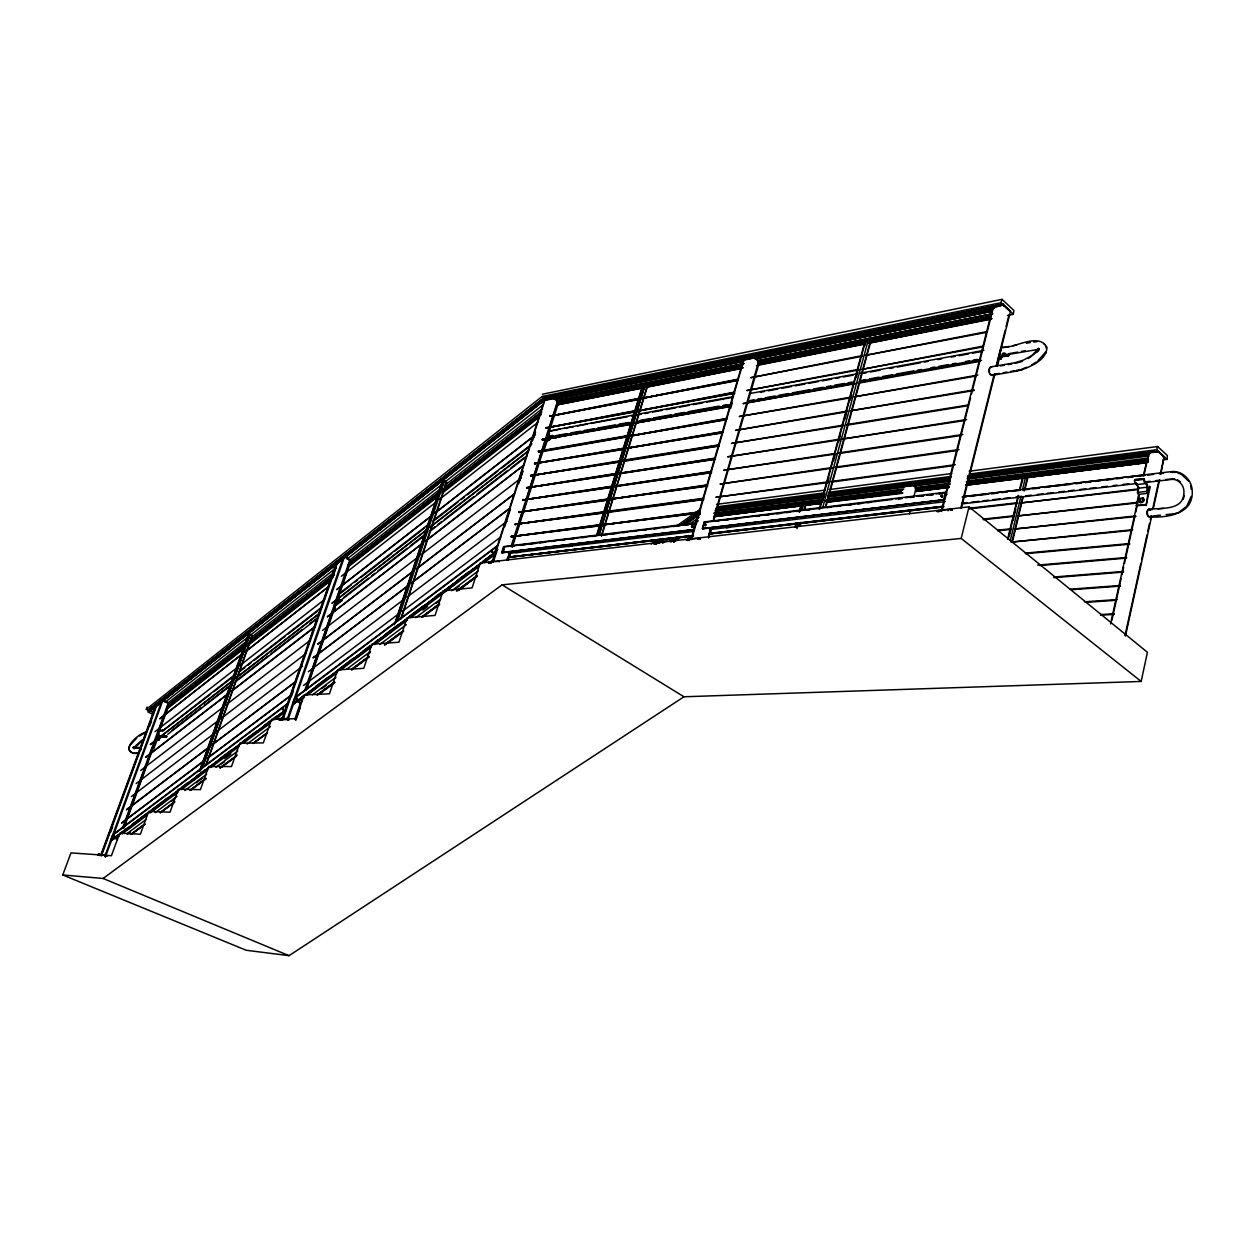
<?xml version="1.0" encoding="UTF-8"?>
<svg xmlns="http://www.w3.org/2000/svg" width="1255" height="1255" viewBox="0 0 1255 1255"><rect width="100%" height="100%" fill="white"/><g stroke="black" fill="none" stroke-linecap="round" stroke-linejoin="round"><path stroke-width="1.5" d="M992.987 307.632L1003.451 305.028L1010.432 311.46L996.768 366.335M492.242 552.388L492.274 551.792M494.862 553.753L494.548 553.016L293.074 704.337M495.411 554.098L495.082 553.816M508.746 551.886L508.024 552.702L507.663 551.604M693.168 535.524L509.012 557C508.699 550.757 510.942 554.082 508.714 551.933M509.593 552.326L508.918 551.902M504.385 549.957L504.259 548.78M543.729 400.298L148.372 712.071L148.576 709.797L544.215 397.427L1003.122 304.039L544.152 397.898L148.419 710.283L146.364 709.295L147.102 707.067M148.372 712.071L148.419 710.283M751.604 356.64L752.404 356.232M297.921 700.933C298.062 702.722 301.326 701.482 300.039 708.102M303.145 695.898L293.199 704.259L294.407 700.306M713.42 521.123L759.495 361.66L754.302 357.283M296.839 698.439L296.243 699.333L296.949 698.298M283.395 708.918L283.457 708.934M298.957 700.039L299.867 700.729L299.082 699.694M302.439 701.42L301.075 700.918M708.291 527.759C711.412 528.841 709.702 527.743 709.891 533.704L943.713 506.816M1138.818 494.329L1138.677 494.345A2.102 1.129 85.2 0 1 1137.563 492.886L1137.893 487.85A3.436 1.851 85.1 0 0 1136.575 484.791L1136.214 484.524A5.114 2.745 85 0 1 1134.536 480.9L1134.677 479.614L1144.293 478.908A3.906 2.086 85 0 0 1145.674 482.344A4.753 2.541 85.1 0 1 1147.792 487.301L1147.996 491.897L1149.549 486.234L1150.208 486.83L1146.176 505.2L1136.324 505.592L1138.818 494.329L1147.996 493.293L1146.176 505.2M1147.87 493.309A2.118 1.129 85.2 0 1 1146.741 491.85L1147.07 486.799A3.451 1.851 85.1 0 0 1145.768 483.724L1145.391 483.457A5.13 2.745 85 0 1 1143.729 479.818L1143.87 478.532M1138.316 490.956L1138.599 488.352A4.738 2.557 85.1 0 0 1138.316 486.234M543.823 397.772L543.635 400.235M512.26 547.243L558.82 401.741L551.855 396.721L544.419 397.788L544.027 400.58L991.356 309.969M113.876 837.65C114.707 838.685 117.641 836.222 117.374 836.975M116.088 837.069L115.554 838.701L119.005 836.254M114.409 835.893L113.766 836.52L114.221 835.234M133.72 748.121C132.999 747.713 134.473 749.125 133.312 747.682M134.567 748.121L142.646 740.215M967.307 478.657L1147.196 455.173M1143.305 475.755L1148.843 452.694M742.913 360.185L743.368 357.346L744.262 358.067M542.38 394.227L1002.07 299.333L1013.899 310.518L1013.24 314.315L1007.483 315.46M709.671 533.453L943.336 506.345M1164.091 457.259L1160.844 474.123M705.639 524.119L704.808 525.704L705.843 524.261L704.996 524.198M162.177 700.87L162.899 700.321L113.17 836.05M692.023 526.786L692.948 526.598L692.085 526.504M692.384 527.21L692.807 526.347L691.756 527.288L691.427 526.504L692.776 525.861L691.944 525.782M994.603 307.428L993.38 307.397L994.588 307.836M620.535 461.197L530.755 475.723L618.872 461.871M619.484 473.794L715.193 459.063M295.976 718.66L271.566 719.35L263.346 742.897L239.736 743.195L231.485 766.554L208.659 766.476L200.408 789.646L178.304 789.207L170.037 812.189L148.67 811.42L140.387 834.199L119.711 833.116L111.428 855.722L70.97 852.898L62.75 874.97L246.2 950.255L289.027 955.667L683.959 696.776L1141.172 681.449L1147.415 652.286L969.033 506.832L480.147 563.071L472.1 587.873L443.125 590.807L435.046 615.405L407.059 617.837L398.933 642.215L371.904 644.176L363.746 668.35L337.626 669.856L329.438 693.827L304.181 694.909L295.568 719.868M496.776 546.098L494.533 553.471M1166.977 459.393L1167.401 455.549L1157.596 446.545L1156.718 449.714L1166.977 459.393L1163.103 459.879M1124.998 635.705L1140.795 563.417M1141.626 559.605L1147.023 534.865M1147.854 531.069L1149.517 523.461M1150.349 519.648L1151.18 515.852M1152.843 508.244L1158.663 481.606M1160.326 473.998L1163.652 458.765M1125.515 635.846L1151.698 515.978M1153.361 508.369L1159.604 479.834M123.978 827.939L169.488 703.349L162.428 699.929L156.232 705.247M1146.945 455.392L1147.666 452.145M1110.534 623.923L1139.101 494.752M1111.899 620.268L1121.139 578.461M1121.986 574.664L1123.664 567.072M1124.496 563.275L1135.006 515.774M1135.838 511.977L1139.007 497.027M1144.246 473.982L1148.858 453.086L1150.364 453.039M1007.671 539.07L1018.166 495.458M1019.531 489.764L1023.186 474.594L1023.845 475.159M1008.094 539.179L1018.589 495.568M1019.954 489.874L1024.002 475.033M1009.397 535.712L1010.761 530.018M1013.052 520.543L1015.781 509.169M1010.197 540.827L1020.786 496.996M1022.527 489.56L1026.261 474.202L1028.237 475.896L1025.037 489.183M1011.875 542.191L1022.809 496.651M1024.174 490.972L1027.814 475.786L1026.166 474.374M1012.299 542.301L1023.217 496.76M1021.476 369.943C1031.594 366.084 1046.403 360.075 1046.984 347.431C1038.356 331.351 1013.554 349.533 1001.255 347.164M997.286 366.397L999.529 358.02A2.322 1.333 82.5 0 0 1001.051 358.93L1003.012 354.898A3.765 2.165 82.5 0 1 1005.381 355.04L1005.773 355.463A5.6 3.216 82.4 0 0 1008.644 355.808L1008.596 354.239A4.251 2.447 82.4 0 1 1006.039 354.239A5.193 2.981 82.5 0 0 1002.227 354.02C1000.204 362.664 998.603 351.996 1001.302 350.255L1000.533 349.549L996.533 365.582M960.828 507.946L994.305 373.802M996.188 366.256L1005.145 330.363M1006.086 326.582L1008.926 315.24M961.424 508.04L994.886 373.88M1141.172 681.449L961.189 538.426L969.033 506.832M349.423 560.326L350.584 560.467M948.074 510.801L948.968 509.467A5.538 2.275 12.5 0 1 951.714 509.718M1002.965 304.636L1000.941 302.722L1002.07 299.333M952.121 509.106L950.694 510.22L951.886 510.079M937.454 511.742L937.689 510.769L948.388 509.514M938.52 511.899L938.85 510.612L940.168 511.13M991.983 306.283L991.105 309.75L543.399 400.22L544.309 397.411M991.607 309.75L992.093 306.769L993.756 308.322M943.76 499.647L945.627 492.274M941.36 510.958L992.815 307.255M941.956 511.052L970.523 397.882M971.48 394.101L993.395 307.334M909.389 513.86L910.346 510.11M901.451 486.815L902.204 483.881L896.399 484.634M819.233 509.295L865.542 339.258M819.703 509.42L865.997 339.383L864.915 345.439M822.229 502.22L823.782 496.556M827.374 483.332L828.912 477.669M833.54 460.663L835.093 455M838.685 441.776L840.238 436.113M844.866 419.107L846.403 413.444M849.996 400.22L851.549 394.556M856.177 377.551L857.714 371.888M822.825 507.208L868.664 338.646L870.986 340.654L825.837 506.989M825.382 506.863L870.531 340.529L868.586 338.866M795.027 526.927L796.062 523.178M799.153 511.962L801.725 502.612L802.494 503.004L800.941 508.604M795.403 527.022L796.439 523.288M799.529 512.056L802.102 502.706M796.972 528.653L798.557 522.896M802.118 509.938L804.22 502.282L806.228 503.788L804.675 509.405M799.686 526.143L800.706 522.409M804.314 509.31L805.851 503.694L804.188 502.439M800.062 526.237L801.082 522.504M708.573 536.011L709.671 532.261M713.452 519.131L758.726 361.205M708.542 538.003L710.565 530.865M710.11 534.002L711.052 530.708M117.358 838.152L117.405 839.893M697.874 539.195L699.066 538.222L700.494 539.211M698.815 539.085L699.066 538.222M687.458 540.356L687.709 539.493L689.811 539.823M687.96 540.544L688.305 539.399L696.227 538.505A4.832 1.804 15.9 0 1 699.741 539.07M688.368 540.246L688.619 539.383M742.348 360.028L743.242 356.922M693.513 529.594L695.427 523.021M691.05 539.415L743.509 359.573M691.552 539.54L743.446 361.565M730.724 408.157L732.371 402.526M596.753 534.693L643.093 383.779L644.646 384.94M597.16 534.803L643.501 383.889M597.647 535.116L600.502 525.798M603.937 514.628L609.083 497.859M610.228 494.141L614.228 481.089M616.519 473.637L619.374 464.334M622.794 453.149L634.23 415.891M636.52 408.44L639.375 399.121M606.447 507.224L609.303 497.906M612.738 486.736L614.448 481.136M625.319 445.745L628.175 436.426M631.61 425.257L634.465 415.938M599.247 534.379L645.588 383.277L647.909 385.034L601.678 536.011M599.247 534.552L645.572 383.465L647.517 384.924L601.27 535.901M306.722 688.885L351.039 560.499L344.576 556.373M492.729 551.478L491.615 552.31L492.588 551.306M1183.214 499.192L1184.375 495.458M1191.183 496.415L1186.712 506.298L1178.586 512.526M509.232 556.891L510.393 553.298M509.373 557.361L510.33 554.412M502.188 552.451L503.286 549.031M506.832 559.589L509.859 552.498M511.005 546.521L557.628 400.973L552.859 397.553M517.64 526.739L521.829 513.687M527.79 495.035L529.579 489.45M531.383 483.85L534.363 474.531M540.325 455.879L542.129 450.278M507.632 560.185L508.824 556.451M512.417 545.25L557.926 401.239M508.071 560.31L510.205 553.408M488.854 563.087L493.874 561.738M489.026 563.291L489.356 562.256M489.607 562.993L489.842 562.224L491.254 563.103M495.003 553.126L496.949 546.505L295.066 698.031L293.152 704.102M492.195 562.02L544.482 399.921M492.65 562.146L544.905 400.047M493.372 562.036L497.576 548.984M504.792 526.614L510.205 509.828M518.613 483.74L522.817 470.688M532.434 440.866L535.43 431.547M519.868 480.775L522.864 471.472M533.673 437.932L535.477 432.348M395.294 622.935L442.231 482.751L444.395 481.041L446.341 482.281L400.737 618.762M396.392 621.366L399.482 612.142M404.408 597.38L429.712 521.766M396.627 621.319L399.718 612.095M418.229 556.765L429.947 521.719M397.49 621.288L444.427 480.743L446.749 482.234L401.161 618.715M296.447 699.443L296.902 698.094M394.258 624.817L441.807 482.798L444.427 480.743M282.563 709.499C284.838 706.926 281.732 711.428 283.457 709.216M283.473 708.573L283.018 709.906M283.269 708.463L283.175 709.577M1138.018 489.591L1020.644 502.988L1137.971 488.948M294.721 719.413L300.416 702.926M304.855 690.077L349.816 559.918L344.984 557.047M312.809 668.256L317.28 655.33M319.194 649.808L332.575 611.059M334.473 605.522L341.486 585.222M305.812 690.219L350.584 560.561M295.96 720.041L300.384 707.208M1023.609 489.481L1144.827 474.908M280.649 719.962L281.104 718.848L279.238 719.241L280.712 719.695M281.261 719.946L281.104 718.848M281.763 719.978L336.685 561.895M282.171 720.119L337.109 561.942M282.752 720.072L337.281 563.087M291.301 696.698L293.215 691.191M332.779 577.253L335.964 568.06M278.626 719.727A4.032 0.926 18.7 0 1 278.83 719.68L283.991 719.523L284.634 718.535A4.032 0.941 18.7 0 1 289.262 719.837M287.96 718.676L287.489 719.805C283.505 717.436 291.176 719.79 286.328 718.346M286.485 719.444L286.94 718.315M287.583 718.142L343.478 556.906M287.866 720.292L293.576 703.773M296.117 696.431L344.45 556.938M279.081 719.648L279.488 718.503L284.32 718.535M202.306 767.809L249.996 634.293L252.349 635.548L206.055 765.315M202.322 768.044L250.012 634.559L251.957 635.595L205.663 765.362M113.97 836.614L114.425 835.328M113.766 836.52L114.409 835.563M199.388 771.339L247.737 636.081L249.996 634.293M199.78 771.292L248.114 636.034L250.012 634.559M200.91 769.692L207.671 751.369M212.017 738.63L221.806 711.209M223.123 707.553L238.136 665.527M242.058 654.561L248.145 638.073M153.094 748.09L153.879 748.451L157.204 739.744A1.584 1.396 -90 0 0 158.773 740.152L160.828 737.046A2.588 2.259 -89.9 0 1 163.26 736.779L163.668 737.014A3.843 3.357 89.6 0 0 166.617 736.826L166.586 735.728L163.872 735.775M122.739 827.422L168.296 703.004L163.448 700.572M125.061 822.48L137.062 789.709M138.395 786.054L145.721 766.036M148.388 758.742L153.063 746.003M157.722 733.249L164.389 715.052M166.382 709.593L168.39 704.118M123.586 827.845L168.907 703.726M97.906 855.377L98.533 854.122L100.18 855.455M99.992 854.467L99.694 855.424L99.02 854.153M100.62 855.502L156.059 704.824M101.012 855.628L156.499 704.792L157.518 704.557M101.482 855.643L157.157 704.243M101.922 855.659L102.267 854.718L107.177 856.145M110.613 832.143L112.636 826.669M149.502 726.378L151.526 720.903M103.898 855.22L106.079 855.157L104.149 854.514M104.651 854.545L104.353 855.502L105.812 855.863L104.4 855.251M105.122 855.549L161.33 702.298M104.745 855.565L105.624 854.875M110.817 841.148L112.981 835.077L287.379 704.196L285.465 710.252L110.581 841.195L285.23 710.581M105.357 856.977L111.821 839.705M942.364 496.353C940.356 497.466 943.289 494.501 942.097 497.011L940.874 496.227L942.489 495.474L941.47 495.411M710.157 527.994L709.938 528.763L709.969 527.79M710.722 528.794L710.989 528.967M1164.075 456.867L1162.993 456.271M851.188 397.741L739.289 416.519L851.125 397.066M839.673 439.172L727.571 456.804L839.736 439.83M858.687 369.331L746.803 390.556L858.749 369.99M133.987 748.67L134.63 747.149M130.049 745.501C126.331 750.757 133.14 754.726 137.862 752.875M116.778 837.101L117.625 837.383M615.546 486.564L711.303 472.413M703.396 498.674L607.389 511.915L703.459 499.302M699.443 512.197L603.435 524.81L699.506 512.84M622.747 449.274L534.74 463.409L624.598 448.364M639.972 399.027L550.145 416.299L639.909 398.431M630.434 424.221L542.411 439.485L632.285 423.296M640.066 398.07L549.69 416.142L640.364 399.216M550.333 436.411L548.482 439.156L549.439 433.446L548.67 432.897L543.588 448.757L544.372 449.29L547.588 439.721A1.851 1.349 80.1 0 0 549.11 440.395L551.118 437.101A3.012 2.196 80.2 0 1 553.502 437.117L553.894 437.446A4.471 3.247 80 0 0 556.781 437.618L556.765 436.364A3.404 2.463 80 0 1 554.177 436.442A4.142 3.012 80.2 0 0 550.333 436.411L547.337 436.96M166.586 735.728A2.918 2.557 89.6 0 1 163.95 736.12A3.561 3.106 -89.9 0 0 160.044 736.544L157.863 738.975L159.134 734.065L158.35 733.689M242.843 653.337L159.871 718.833M121.845 822.904L203.263 761.346M167.997 703.192L169.08 703.459M1038.826 349.486L1039.25 348.764L1037.477 351.745M1037.885 360.781L1045.713 351.902M1045.886 353L1046.403 352.137M705.969 524.904L705.561 525.531M710.346 528.543L710.675 528.637M1142.787 501.012L1142.725 499.474M116.652 837.76L115.899 838.575M1135.822 516.542L1014.385 529.045L1135.775 515.899M1014.385 515.711L983.277 519.099M1136.936 503.02L1017.523 515.978L1136.873 502.392M153.659 746.725L154.161 744.89M130.269 745.062L136.717 738.066M839.109 453.494L960.985 435.516M846.529 424.614L968.452 404.941M705.592 524.621L705.451 525.625M977.849 375.041L854.075 396.862L975.982 376.076M941.674 495.584L940.874 496.227M942.489 496.023L942.097 497.011M832.018 468.225L720.025 484.038L831.955 467.55M1139.101 500.353L1140.685 498.235L1143.478 498.408L1144.184 500.274L1142.599 502.408L1140.293 502.659L1139.101 500.353L1140.293 502.659M1139.587 500.776L1141.172 498.659L1143.478 498.408M1139.807 502.22L1142.113 501.969L1143.713 499.851L1142.991 497.984M843.517 425.068L731.461 443.423L843.58 425.743M862.499 356.216L750.819 377.692L862.436 355.557M719.005 445.133L623.029 460.883L719.068 445.76M726.77 419.343L630.998 435.956L726.708 418.715M734.41 393.144L638.654 410.965L734.348 392.517M607.106 499.38L519.084 512.118L607.169 499.976M692.054 526.41L692.87 526.378M730.708 405.208L634.387 423.264L729.092 406.777M738.317 379.12L642.011 398.368L736.701 380.704M538.395 451.188L538.787 452.224L538.489 451.125L628.598 435.454M636.254 410.479L545.894 427.986L634.638 411.985M550.333 416.487L549.941 415.452M135.728 745.721L142.364 739.823M1037.838 351.133L1028.363 358.522M111.005 840.819L117.907 835.046M709.797 533.814L943.509 506.471M1158.663 452.428L1157.518 452.145M350.443 560.734L349.596 560.797M693.325 535.634L509.075 557.189L693.544 535.932M336.936 598.98A3.828 2.055 51.8 0 1 339.352 599.717A3.138 1.679 51.7 0 0 341.407 599.702L341.94 600.58L336.277 604.973A4.11 2.228 51.7 0 1 334.442 605.051M341.94 600.58L341.799 600.706A4.126 2.212 51.7 0 1 339.415 600.502L338.991 600.219A2.777 1.49 51.8 0 0 337.062 600.141L336.418 602.698A1.71 0.926 51.7 0 1 335.76 602.667M745.752 357.942L744.544 357.816L745.69 358.287M146.364 709.295L542.129 396.454L1000.941 302.722M148.765 710.079L543.98 398.149M543.65 399.216L148.592 711.02M149.565 710.424L155.73 705.655M160.232 702L443.58 478.594M446.56 476.116L484.963 445.854M487.975 443.454L491.097 441.007M494.109 438.607L532.512 408.33M535.524 405.93L538.646 403.498M541.658 401.098L544.78 398.651M543.713 400.486L148.545 712.26L545.69 399.294M164.97 702.376L336.34 567.574L332.089 564.907L332.199 567.103L332.104 564.923M347.007 559.071L543.368 404.596M167.26 703.506L246.874 641.023M249.839 638.575L333.956 572.453M349.298 560.42L441.368 488.148M444.348 485.685L542.521 408.518M167.574 705.498L244.678 644.945M250.843 640.097L332.575 575.92M349.502 562.648L439.956 491.615M443.015 489.215L541.14 412.158M167.762 705.42L244.882 644.866M250.859 640.16L333.956 574.9M349.345 562.82L440.16 491.536M443.219 489.121L541.705 411.766M167.746 705.796L244.678 645.399M250.827 640.552L333.924 575.323M349.314 563.244L440.097 491.96M443.172 489.544L541.642 412.22M167.621 706.659L245.682 645.399M331.351 578.163L248.694 643.015L332.512 577.488M348.168 564.97L438.575 494.031M539.666 414.699L443.125 490.454L540.623 414.213M167.229 707.193L245.682 645.478M438.858 494.062L347.902 565.44L439.077 494.203M167.229 707.349L245.494 646.058L167.448 707.632L244.16 647.611M248.553 643.658L332.512 577.645M443.486 490.595L540.827 414.354M248.568 644.003L332.685 577.818M348.137 565.927L439.062 494.36M540.811 414.542L442.152 492.164L540.983 414.793M247.125 645.243L331.398 579.167M348.215 565.974L439.25 494.595M166.711 709.216L243.627 648.898M248.255 645.274L331.336 580.124M348.263 566.852L437.493 496.886M442.105 493.262L539.038 417.256M341.36 576.249L435.501 502.486M439.454 499.396L537.736 422.48M159.887 718.566L242.858 653.635M245.133 651.863L329.296 586.007M327.618 587.434L245.007 652.114M336.873 589.489L430.904 516.229M435.046 512.997L534.724 435.344M336.669 589.63L430.763 516.48M434.842 513.154L534.583 435.595M155.04 731.634L238.183 666.75M324.637 599.404L240.317 665.244M233.618 675.676L163.825 729.892L159.432 730.52M239.799 670.876L321.719 607.232M340.278 592.815L428.379 524.37M433.022 520.778L531.947 443.925M210.746 694.093L162.648 730.959M213.836 691.693L233.932 676.084M240.113 671.284L244.756 667.676M247.847 665.275L250.937 662.875M254.028 660.475L284.948 636.458M288.038 634.057L317.405 611.248M340.591 593.239L351.416 584.83M354.506 582.43L357.597 580.03M360.687 577.629L391.607 553.628M394.697 551.227L424.065 528.418M434.889 520.009L458.075 502M461.165 499.6L464.272 497.2M467.362 494.799L498.266 470.782M501.373 468.382L530.74 445.572M332.183 603.075L427.798 528.935M430.402 526.896L528.622 450.749M150.427 744.356L233.446 680.006M235.705 678.249L319.931 612.958M332.057 603.326L427.641 529.171M430.198 527.053L528.465 451M233.305 680.241L150.365 744.623M235.501 678.406L319.79 613.193M335.069 603.577L339.211 600.376M171.998 730.347L201.396 707.585M204.502 705.2L229.257 686.03M238.528 678.845L267.927 656.083M271.033 653.682L301.969 629.728M309.718 623.735L315.899 618.95M343.745 597.38L368.515 578.226M371.606 575.825L374.696 573.425M377.786 571.025L407.185 548.278M410.291 545.878L424.206 535.101M430.402 530.3L435.046 526.708M438.136 524.308L441.227 521.923M444.333 519.523L473.731 496.76M476.822 494.36L507.757 470.405M510.863 468.005L524.778 457.228M167.668 734.332L229.555 686.422M234.199 682.83L316.213 619.358M334.787 604.988L424.535 535.524M429.179 531.932L526.661 456.491M546.788 440.913L549.878 438.513M341.909 600L336.418 604.863M327.492 616.629L421.602 543.995M425.759 540.78L524.041 464.946M145.69 757.283L227.186 694.407M230.983 691.474L313.703 627.657M327.32 616.848L422.998 543.054M523.9 465.197L425.696 541.078M145.486 757.44L227.045 694.643M315.099 626.716L230.857 691.725M322.566 630.402L416.942 557.926M420.927 554.945L520.841 478.265M140.733 770.429L223.986 706.502M226.041 704.918L310.518 640.05M318.048 643.925L413.805 570.743M416.425 568.735L513.279 494.705M317.844 644.082L413.664 570.978M416.409 569.033L514.676 493.78M136.136 783.575L219.217 719.837M221.335 718.346L305.781 653.682M313.295 657.651L409.099 584.799M411.718 582.806L510.189 507.914M313.091 657.824L408.957 585.05M411.514 582.963L510.048 508.165M131.289 796.674L214.432 733.234M216.55 731.743L302.518 666.264M308.401 671.723L404.22 599.168M507.02 521.249L406.981 597.239M126.535 809.538L209.632 746.678M211.891 744.968L296.18 681.198M126.52 809.82L209.475 746.913M211.687 745.125L296.023 681.449M303.522 685.465L398.086 614.275M402.227 611.436L500.776 536.952M207.075 758.475L291.38 695.019M121.547 822.982L204.659 760.42M206.855 758.632L291.223 695.254M496.902 546.035L294.894 697.67L292.619 704.243L494.925 552.78M287.332 703.773L112.809 834.748L110.518 841.007L284.932 710.393M315.664 686.516L328.183 677.135M339.148 668.931L353.235 658.373M362.617 651.345L370.445 645.478M375.135 641.964L378.273 639.626M386.101 633.759L398.619 624.378M409.569 616.174L423.657 605.616M434.607 597.411L440.866 592.721M458.091 579.826L469.041 571.621M483.128 561.063L495.647 551.682M121.029 832.708L127.257 828.049M131.916 824.551L147.494 812.879M150.616 810.557L167.746 797.725M181.755 787.23L187.983 782.555M195.764 776.735L205.114 769.739M219.123 759.228L231.579 749.91M242.482 741.736L256.506 731.241M264.287 725.406L270.515 720.747M273.621 718.409L276.743 716.087M495.082 552.89L292.682 704.463L494.752 553.33M307.961 693.999L315.789 688.148M332.999 675.268L336.12 672.931M354.898 658.875L365.848 650.67M378.367 641.305L390.885 631.94M448.772 588.611L455.032 583.92M472.241 571.041L475.363 568.703M127.414 829.524L139.87 820.205M150.757 812.048L164.782 801.553M172.562 795.733L175.684 793.395M181.912 788.736L185.018 786.414M192.799 780.579L199.043 775.919M258.201 731.649L269.103 723.492M297.984 702.063L304.243 697.262M307.365 694.925L337.093 672.664M340.231 670.327L371.527 646.905M374.649 644.568L407.514 619.986M410.652 617.633L479.488 566.115M484.195 562.601L495.145 554.412M122.127 833.916L147.039 815.279M150.161 812.942L178.179 791.983M181.3 789.646L207.765 769.848M210.887 767.511L238.921 746.537M243.58 743.038L270.06 723.241M274.735 719.743L285.622 711.585M422.872 610.056L427.563 606.557M224.661 758.679L230.889 754.02M312.448 694.799L335.916 677.261M346.866 669.088L370.351 651.549M379.732 644.537L406.322 624.676M415.719 617.664L440.756 598.964M451.706 590.776L478.296 570.915M489.262 562.726L493.952 559.228M127.194 833.555L145.878 819.593M155.212 812.628L177.018 796.345M184.814 790.525L206.604 774.241M215.954 767.276L237.744 750.992M247.094 744.011L270.453 726.567M279.802 719.586L284.461 716.103M321.751 688.744L326.441 685.246M367.119 654.875L370.256 652.537M435.956 603.482L439.093 601.145M456.302 588.297L459.424 585.96M127.194 834.387L130.332 832.049M171.182 801.553L174.32 799.2M196.313 782.791L202.604 778.1M221.46 764.013L224.598 761.675M317.28 694.846L334.489 682.014M351.714 669.182L368.923 656.349M384.563 644.678L403.341 630.685M422.119 616.676L439.328 603.843M476.884 575.841L456.538 591.011L477.041 575.951M334.661 682.093L317.201 695.066L334.583 682.328M351.635 669.401L369.08 656.428M384.485 644.913L403.498 630.763M422.041 616.911L439.485 603.937M130.551 834.449L144.843 823.986M160.326 812.409L174.712 801.725M205.961 778.226L190.18 790.164L205.946 778.633M220.033 767.903L237.321 755.024M253.024 743.321L267.409 732.622M351.682 669.778L369.001 656.663M384.658 645.007L403.42 630.998M439.423 604.173L422.104 617.287L439.627 604.455M458.091 590.477L476.963 576.186M132.089 833.681L144.764 824.206M160.373 812.597L174.618 801.945M220.19 767.982L235.909 756.279M267.331 732.857L253.086 743.509L267.362 733.202M318.974 694.344L334.787 682.579M351.824 669.856L369.033 657.024M387.811 643.031L403.624 631.265M458.232 590.556L477.01 576.563M132.104 833.838L144.968 824.425M160.389 812.754L174.523 802.227M190.242 790.509L205.946 778.806M221.664 767.087L235.94 756.624M62.75 874.97L103.098 878.469L502.078 584.846L961.189 538.426M966.632 419.531L842.623 439.03L964.766 420.535M828.065 481.842L715.852 497.294L828.127 482.516M651.22 544.121L657.589 539.572M676.68 525.955L700.557 508.934M654.153 544.027L660.961 539.211M680.053 525.594L700.321 511.13M654.31 544.356L662.53 538.52M681.371 525.076L699.129 512.448M655.69 544.231L663.644 538.568M682.736 524.982L700.227 512.511L682.736 525.076M655.69 544.325L663.675 538.63M658.828 543.117L665.558 538.552M684.257 525.029L700.337 513.546M658.985 543.337L665.542 538.724M684.414 525.249L700.368 513.86M662.483 543.274L670.515 537.673M689.528 524.057L699.145 517.311M693.074 524.292L697.89 520.872M693.152 524.339L697.921 520.951M669.997 541.768L676.429 537.297M671.158 541.972L677.543 537.454M672.727 541.282L677.512 537.893M673.966 541.25L678.782 537.862M673.621 542.05L678.39 538.505M673.809 542.003L678.579 538.63M983.434 346.788L861.809 369.409L983.371 346.082M835.814 453.322L723.68 470.233L835.877 453.996M686.312 540.262L691.16 536.575M497.56 549.376L497.121 550.333M987.042 331.54L865.385 355.369L987.105 332.246M847.392 411.703L735.493 430.402L847.329 411.044M139.556 735.963L145.658 732.543M854.922 383.167L742.976 403.624L854.969 383.842M601.129 524.81L511.224 536.622L601.192 525.406M605.083 511.93L515.162 524.339L605.145 512.542M722.864 431.893L626.904 448.255L722.927 432.52M945.297 495.301L947.117 494.109M611.028 486.626L522.99 499.945L611.091 487.222M730.536 405.585L634.591 423.139L730.598 406.212M614.934 473.935L526.88 487.818L614.981 474.531M738.144 379.512L642.231 398.243L738.207 380.124M628.441 435.799L538.458 451.706L626.59 436.724M634.199 411.185L546.113 427.877L634.261 411.781M607.734 512.464L607.53 511.287L607.624 512.479L703.757 499.553M1031.688 364.876L1036.269 362.052M707.6 484.822L611.075 499.051L707.695 486.077M611.671 499.616L611.467 498.439M711.522 471.409L614.997 486.265L711.601 472.664M615.577 486.83L615.389 485.654M715.413 458.044L618.903 473.527L715.491 459.299M619.484 474.108L619.295 472.931M904.541 484.807L903.349 484.665L904.337 485.058M726.88 418.339L630.543 435.799L725.264 419.892M631.092 436.222L630.904 435.046M915.554 488.148L916.793 488.164L915.726 487.615M634.936 423.704L634.622 422.543M1147.258 454.012L967.495 477.12M734.52 392.14L638.199 410.793L734.818 393.348M638.748 411.216L638.56 410.056M620.99 460.601L530.52 475.708L619.154 462.107M531.085 476.241L530.896 475.127M642.56 398.808L642.262 397.647M624.849 447.988L534.379 463.66L623.013 449.51M632.442 422.935L542.082 439.877L630.826 424.441M542.615 440.285L542.427 439.172M546.443 428.394L546.145 427.296M145.486 732.089C138.16 734.112 120.072 749.706 134.034 753.392M1142.285 501.467L1140.92 501.435M152.781 712.071L146.506 709.169M644.176 384.265L644.599 384.689M549.345 430.998L635.171 414.715M546.49 398.337L545.894 398.525M550.521 431.108L560.138 429.132M1019.452 362.334L1022.449 361.236M1021.664 369.158L1026.7 367.307M916.981 488.446L913.122 484.791M831.296 481.465L955.243 464.695M835.187 467.158L959.055 449.557M707.318 485.199L611.326 499.082L707.381 485.826M1175.104 513.452L1178.194 512.668M615.374 485.999L711.24 471.786M1015.17 363.385L1018.025 362.695M991.827 375.402L1017.162 370.994M1016.487 370.413L1020.095 369.535M1016.581 371.135L1021.884 369.833M619.28 473.261L715.13 458.436M974.131 389.803L850.263 410.856L974.194 390.509M858.028 382.602L981.583 360.342M699.725 511.82L603.184 524.778L699.819 513.091M603.671 525.374L603.577 524.166M601.396 524.449L511.005 536.748L599.561 525.908M511.46 537.156L511.365 536.011M546.27 397.961L566.209 394.054M570.037 393.27L621.68 382.791M631.249 380.845L646.56 377.739M656.114 375.81L671.425 372.704L656.208 375.873M702.031 366.491L675.253 371.919L688.728 369.268M726.896 361.44L711.601 364.546L721.249 362.679M736.465 359.495L751.776 356.389M755.588 355.62L763.244 354.067M782.383 350.176L772.813 352.122L776.72 351.416M807.247 345.125L791.952 348.231L801.6 346.364M816.817 343.195L832.128 340.089M860.82 334.254L853.18 335.807L857.087 335.116M916.307 323.006L920.197 322.19M996.454 306.596L1000.062 305.859M550.992 397.223L566.287 394.117M575.857 392.172L591.168 389.066M594.995 388.281L608.377 385.567M612.205 384.799L616.032 384.014M631.343 380.908L640.897 378.979M692.556 368.499L696.384 367.715M736.559 359.573L751.855 356.451M755.683 355.683L763.338 354.13M816.911 343.258L826.465 341.313M916.401 323.068L920.229 322.3M651.376 377.724L655.204 376.955M988.093 309.561L993.835 308.401M543.697 400.047L991.403 309.546M607.42 511.303L703.679 498.298M743.493 361.267L554.067 399.404L743.588 361.346M603.42 511.836L514.927 524.323L603.514 513.028M515.397 524.888L515.428 523.759M1163.777 457.04L1162.899 456.804M743.917 363.448L556.326 401.02L743.948 363.542M558.051 402.243L642.717 385.316M646.09 384.689L742.568 365.409M757.926 362.35L990.681 315.946M558.177 402.62L642.654 385.803M646.482 385.05L742.474 365.942M757.832 362.883L865.338 341.47M869.182 340.717L990.117 316.637M646.262 385.363L647.909 385.034M557.769 403.671L643.956 386.54M647.721 385.803L741.564 367.166M758.726 363.762L865.903 342.474M557.8 403.749L643.925 386.65M647.753 385.897L741.532 367.276M758.742 363.856L865.856 342.599M557.047 404.534L643.454 387.434M647 386.713L742.976 367.715M758.004 364.719L865.385 343.446M868.946 342.74L991.638 318.441M557.173 404.769L643.391 387.638M646.576 386.948L742.913 367.919M757.91 364.891L865.417 343.603M869.072 343.007L991.576 318.676M557.189 404.941L741.156 368.594M756.451 365.566L865.479 343.98M869.088 343.211L991.732 319.005M607.357 499.019L518.864 512.244L607.451 500.227M519.319 512.652L519.335 511.538M1149.957 453.683L1148.874 453.133M613.193 485.983L522.77 500.055L611.358 487.458M523.225 500.478L523.131 499.333M617.099 473.261L526.645 487.787L615.264 474.767M527.1 488.352L527.131 487.238M639.03 413.993L733.438 396.58M750.788 393.38L856.757 373.833M860.601 373.112L983.92 350.365M563.997 428.426L573.629 426.653M577.488 425.931L587.12 424.159M590.964 423.453L627.578 416.707M631.438 416.001L641.07 414.228M644.913 413.523L648.772 412.817M652.631 412.095L662.264 410.322M666.107 409.616L675.739 407.844M679.598 407.138L689.23 405.365M693.089 404.643L702.722 402.871M706.565 402.165L731.618 397.553M760.514 392.235L764.373 391.513M768.233 390.807L777.865 389.034M781.708 388.328L791.34 386.556M795.199 385.85L804.832 384.061M808.691 383.355L818.323 381.583M822.166 380.877L831.798 379.104M835.657 378.398L839.517 377.677M843.36 376.971L852.992 375.198M862.64 373.425L866.483 372.719M870.342 371.998L879.975 370.225M889.607 368.452L893.466 367.746M897.309 367.04L920.433 362.773M924.292 362.068L928.135 361.362M937.767 359.589L941.627 358.883M951.259 357.095L955.118 356.389M958.961 355.683L968.593 353.91M972.452 353.204L982.085 351.431M1001.349 347.87L1009.067 346.458M1012.91 345.753L1016.77 345.031M1026.402 343.258L1030.261 342.552M623.264 461.448L623.17 460.256L623.264 461.448L719.366 446.011M555.447 435.736L567.009 433.634M570.852 432.944L580.485 431.202M584.344 430.496L593.96 428.755M597.819 428.065L615.154 424.927M618.997 424.221L628.63 422.48M640.191 420.394L649.823 418.652M653.667 417.962L671.001 414.825M674.861 414.119L684.493 412.377M688.336 411.687L719.162 406.102M723.005 405.412L726.865 404.706M749.972 400.533L753.831 399.827M757.675 399.137L761.534 398.431M765.377 397.741L775.01 396M778.869 395.294L788.501 393.552M792.344 392.862L809.679 389.725M813.538 389.019L823.17 387.277M827.014 386.587L830.873 385.881M834.716 385.191L844.348 383.45M848.207 382.744L852.051 382.053M861.683 380.312L865.542 379.606M869.386 378.916L879.018 377.175M882.877 376.469L892.493 374.727M896.352 374.037L913.687 370.9M917.531 370.194L921.39 369.503M931.022 367.762L934.865 367.056M938.724 366.366L948.356 364.625M952.2 363.919L956.059 363.228M965.691 361.487L969.535 360.781M973.394 360.091L977.253 359.401M1008.063 353.816L1017.695 352.075M1021.539 351.384L1025.398 350.678M553.628 436.646L632.598 422.37M636.442 421.68L719.256 406.714M723.115 406.024L730.818 404.628M748.153 401.49L854.075 382.367M859.863 381.316L979.261 359.746M1001.819 355.949L1005.569 355.275M1008.157 354.522L1036.803 349.627L1035.971 349.643M1001.365 356.969L1008.863 355.62M858.091 383.277L979.747 361.393M997.584 359.416L1001.333 358.742M546.396 440.772L549.392 440.238M991.074 366.884L1014.997 362.695L1023.656 360.012L1031.704 355.667L1038.654 348.372L1037.901 350.208L1038.183 348.404L1038.607 350.412L1037.916 349.078L1038.779 349.219M1000.564 365.942L1004.345 365.268M1008.11 364.609L1011.875 363.934M723.147 431.5L626.669 448.208L721.311 433.085M534.834 464.24L534.755 463.095M627.124 448.819L627.155 447.643M538.693 452.239L626.982 436.928M995.56 374.037L999.372 373.378M1003.169 372.719L1006.981 372.06M1010.793 371.402L1014.589 370.743M688.305 539.399L687.897 539.462A4.816 1.804 16 0 0 686.799 540.293M623.17 460.256L719.288 444.756M846.701 425.241L968.515 405.647M938.85 510.612L938.332 510.691A5.506 2.259 12.7 0 0 936.826 511.413M838.952 452.867L962.852 434.512M835.14 467.786L957.188 450.545M831.249 482.108L953.361 465.668M716.542 504.353L825.382 490.077M829.273 489.575L951.714 473.512M969.205 471.221L1157.722 446.498M718.033 506.659L824.786 492.807M828.677 492.305L950.961 476.429M970.382 473.904L1156.718 449.714M721.75 507.208L727.665 506.455M731.461 505.953L737.36 505.2M741.156 504.698L756.749 502.69M760.577 502.188L766.444 501.435M770.288 500.933L776.139 500.18M779.983 499.678L785.85 498.925M789.693 498.423L795.545 497.67M799.404 497.168L805.239 496.415M809.114 495.913L814.934 495.176M818.809 494.658L824.645 493.905M828.504 493.419L834.34 492.65M838.215 492.164L844.05 491.395M847.909 490.909L853.761 490.14M857.604 489.654L863.456 488.885M867.299 488.399L873.166 487.63M876.994 487.144L882.877 486.375M886.689 485.889L892.587 485.12M906.079 483.379L911.993 482.61M915.742 482.14L921.703 481.355M925.406 480.885L931.414 480.1M935.069 479.645L941.109 478.845M944.733 478.39L950.819 477.59M973.723 474.641L1010.448 469.888M1012.942 469.558L1049.102 464.899M1051.768 464.538L1078.092 461.15M1080.884 460.773L1087.756 459.895M1090.595 459.518L1107.083 457.4M1110 457.008L1116.746 456.145M1119.711 455.753L1126.41 454.89M1129.422 454.498L1145.737 452.396M1148.827 451.988L1154.647 451.235M716.119 508.306L824.739 494.282M828.614 493.78L950.631 478.03L828.457 493.89M968.029 475.786L1147.76 452.584L1149.141 453.871M715.899 508.416L824.582 494.392M968.201 475.849L1158.412 451.298M1150.129 452.788L1157.173 451.878M715.57 509.499L824.237 495.505M828.065 495.035L950.145 479.332M729.186 507.836L733.14 507.397M738.881 506.596L742.835 506.142M1003.812 306.22L1003.451 305.341M715.24 510.644L824.111 496.541M827.751 496.243L950.208 480.571M967.432 478.202L1147.415 455.424M715.303 510.816L824.08 496.886M827.798 496.431L950.16 480.791M715.617 511.224L822.354 497.655M828.096 496.87L903.804 487.269M913.405 485.967L950.192 481.355M967.495 479.065L1149.172 455.957M713.766 513.154L822.354 499.38M828.112 498.596L903.82 489.058M915.35 487.536L950.192 483.175M967.495 480.916L1147.196 458.2M714.471 513.656L823.139 499.976M826.951 499.427L902.643 489.921M916.119 488.148L949.031 484.054M966.334 481.81L1147.948 458.906M715.177 514.173L822.072 500.588M827.657 499.976L901.576 490.548M915.13 488.838L950.066 484.43M967.04 482.391L1148.56 459.487M715.272 514.519L821.962 501.074M825.837 500.588L901.498 491.05M917.013 489.089L948.043 485.183M967.448 482.736L1147.854 460.005M714.942 515.507L821.664 502.094M825.492 501.624L901.168 492.117M916.605 490.203L947.556 486.297M966.821 483.897L1022.872 476.837M1026.684 476.382L1148.403 461.071M714.377 516.166L801.835 505.373M805.537 504.761L821.743 502.643M826.857 502.078L902.69 492.76M916.056 490.925L949.062 486.956M966.272 484.634L1147.996 462.06M714.33 516.354L801.788 505.577M805.475 504.949L821.178 503.145M826.81 502.282L902.643 493.278M915.993 491.129L949.015 487.16M966.209 484.838L1147.948 462.279M714.424 516.558L801.71 505.655M805.585 505.169L821.099 503.224M916.103 491.348L948.937 487.254M966.319 485.073L1024.268 477.826M1028.127 477.339L1145.941 462.624M714.44 516.715L801.914 505.812M805.6 505.326L821.303 503.396M916.119 491.521L949.031 487.489M966.334 485.246L1146.144 462.813M695.537 522.974L503.632 546.6L501.718 552.545L693.858 529.422M945.737 492.211L704.228 521.939L702.314 528.543L944.278 499.584L945.799 492.729L936.152 493.921M696.509 523.476L503.804 546.96L502.157 552.686M892.619 499.427L704.416 522.347L702.675 528.355M895.599 498.894L902.267 498.235M905.247 497.702L913.86 496.823L916.166 487.568L913.42 485.356M916.84 496.29L923.507 495.631M926.488 495.098L933.171 494.454M510.55 546.443L514.425 545.972M520.245 545.266L526.049 544.545M529.924 544.074L535.744 543.368M539.619 542.882L545.439 542.176M551.243 541.47L555.118 540.983M560.938 540.278L564.813 539.807M570.617 539.085L574.508 538.615M582.257 537.673L586.132 537.187M591.936 536.481L595.811 536.011M601.631 535.289L607.436 534.583M611.326 534.112L617.131 533.391M622.951 532.685L626.825 532.198M632.63 531.493L636.505 531.022M642.325 530.3L646.2 529.83M653.949 528.888L657.824 528.402M663.644 527.696L667.519 527.226M673.323 526.504L679.143 525.798M683.018 525.327L688.838 524.606M715.052 521.39L718.911 520.919M724.7 520.213L728.575 519.743M734.363 519.021L738.222 518.55M755.604 516.417L759.463 515.946M765.252 515.24L769.111 514.77M776.845 513.828L780.704 513.342M786.493 512.636L790.352 512.166M796.156 511.46L800.015 510.989M805.804 510.267L809.663 509.797M827.045 507.663L830.904 507.193M836.693 506.487L840.568 506.016M848.286 505.075L852.145 504.588M857.934 503.882L861.809 503.412M867.597 502.706L871.456 502.235M898.486 498.925L902.345 498.439M910.079 497.498L913.938 497.027M919.727 496.321L923.586 495.835M929.39 495.129L933.249 494.658M939.038 493.952L942.897 493.482M962.585 496.651L1170.915 471.66C1182.116 470.029 1191.999 480.116 1192.25 491.003C1193.568 514.44 1166.915 517.876 1149.376 516.966M962.35 496.792L1020.613 489.795M962.397 497.372L966.57 496.776M970.178 496.447L976.296 495.615M980.202 495.145L987.983 494.219M991.544 493.89L997.709 493.058M1001.616 492.588L1007.451 491.882M1011.342 491.427L1019.138 490.485M1023.029 490.03L1028.865 489.325M1032.755 488.854L1039.124 488.195M1044.442 487.458L1050.67 486.815M1054.169 486.297L1060.287 485.669M1063.911 485.136L1069.888 484.508M1075.582 483.74L1081.434 483.128M1085.324 482.563L1091.16 481.873M1095.05 481.402L1100.902 480.696M1106.424 480.147L1112.573 479.3M1116.464 478.845L1122.315 478.139M1127.57 477.606L1133.343 476.916M1137.893 476.273L1144.874 475.535M1147.619 475.112L1153.455 474.406M1159.306 473.715L1163.197 473.245M501.922 552.843L693.952 529.767L502 552.592M944.058 499.929L702.392 528.779L943.823 499.914M508.95 553.424L692.933 531.571M709.499 529.594L945.031 501.655M516.025 552.718L519.899 552.263M568.374 546.521L572.249 546.051M726.504 527.759L730.394 527.304M1142.458 479.128L1134.677 479.614M1134.489 480.492L1143.681 479.394M961.55 503.349L967.385 502.675M971.276 502.22L979.057 501.31M982.947 500.855L988.783 500.165M992.674 499.71L1000.455 498.8M1004.345 498.345L1010.181 497.67M1016.017 496.98L1021.852 496.305M1025.743 495.851L1031.579 495.16M1037.414 494.486L1043.25 493.795M1047.141 493.341L1052.976 492.65M1058.812 491.976L1064.648 491.285M1068.538 490.831L1074.358 490.156M1080.194 489.466L1086.03 488.791M1089.92 488.336L1095.756 487.646M1101.592 486.971L1107.428 486.281M1113.263 485.607L1117.154 485.152M1122.99 484.461L1128.825 483.787M1144.387 481.967L1150.223 481.277M1156.059 480.602L1159.949 480.147M1165.785 479.457L1174.711 478.924M693.403 535.414L509.169 557.095M708.777 533.469L943.572 506.22M961.628 503.945L1136.685 483.52M1144.466 482.61L1171.684 479.426C1176.923 478.657 1183.983 483.975 1183.936 491.615C1184.281 510.55 1163.024 507.836 1148.733 509.216M693.388 536.011L509.091 557.346M943.556 506.895L709.812 533.987M1136.387 484.665L1145.564 483.599M488.305 562.836A4.314 1.443 18 0 1 489.042 562.303L489.842 562.224M497.498 561.377L499.333 561.691M1137.909 488.273L1147.086 487.222M968.923 508.291L1017.507 502.722M968.97 508.887L1017.57 503.333M1137.469 492.399L1146.662 491.364M983.324 519.696L1014.432 516.323M1136.324 505.592L1145.517 504.604M1033.571 342.05L1037.022 341.752M1148.78 509.875L1152.451 509.483M1157.957 508.902L1163.463 508.322M997.631 530.159L1011.248 528.747M997.678 530.755L1011.31 529.359M1153.047 515.931L1160.514 515.178M1166.099 514.597L1173.551 513.828M1132.716 529.688L1011.106 542.082M1011.232 542.144L1130.849 530.52M1170.978 472.319L1176.139 472.398M1025.398 553.11L1129.657 543.541M1025.445 553.722L1129.72 544.184M1158.004 451.518L1164.562 456.82M910.597 483.41L911.789 483.724M1037.697 565.095L1126.582 557.455M1039.689 565.55L1126.645 558.099M1053.871 577.018L1123.492 571.433M1053.933 577.645L1123.554 572.076M279.426 718.676L279.175 718.691A4.032 0.926 18.7 0 0 279.253 719.695M1070.076 589.207L1120.401 585.457M1072.068 589.693L1120.448 586.116M1084.351 601.82L1117.279 599.561M1086.344 602.322L1115.397 600.345M495.364 561.565L495.741 561.534A4.33 1.459 18 0 1 496.651 561.581M1100.588 614.573L1114.158 613.726M1100.635 615.217L1114.205 614.385M162.993 730.912L159.432 731.006M714.832 513.279L714.801 513.546M281.512 719.209L279.488 718.503M286.077 719.084L288.101 719.79M105.734 856.145L104.777 855.769M157.33 736.591L160.044 736.544M164.138 736.701L166.852 736.654M159.401 736.983L163.464 736.905M156.357 740.026L159.056 739.979M141.14 747.556L132.936 747.384L134.238 747.98M141.203 748.043L134.112 748.106M133.344 753.392L139.164 753.361M283.991 719.523L284.289 719.523A4.032 0.926 18.7 0 1 285.528 719.695M102.267 854.718L97.78 854.482L98.737 855.283M100.447 854.749L98.533 854.122M704.353 521.892L707.255 522.158M752.325 355.965L744.137 357.942M99.239 855.063L99.223 855.204M104.604 856.271L105.546 856.585M1037.697 349.627L1038.607 349.925M1177.692 472.915L1180.798 473.935M98.769 854.843L99.725 855.173M689.136 540.481L687.709 539.493M952.357 510.393L950.929 509.248M103.098 878.469L289.027 955.667M153.518 714.471L148.466 712.213L543.98 400.298M150.255 710.612L153.628 712.244M334.442 609.193L335.226 609.632L334.944 603.89M502.078 584.846L683.959 696.776M491.834 551.604L491.615 552.31M1181.159 474.108L1188.548 481.136M1177.519 479.818L1180.343 481.81M542.129 396.454L544.152 397.898M1043.674 343.588L1044.882 344.764M903.741 485.403L902.314 484.273L901.89 486.767M753.424 356.938L758.224 360.781M551.525 397.207L552.341 397.223M1003.122 304.039L1013.24 314.315M1004.392 306.126L1009.114 310.597M1159.51 452.475L1163.448 456.193M1037.916 349.078L1038.528 349.894M295.96 700.839L296.509 702.094L297.059 700.855M1045.964 346.788L1046.309 348.466M543.823 398.917L991.513 308.15M942.285 495.317L942.693 496.196M692.572 525.704L692.901 526.488M1190.65 485.842L1191.246 489.325M1150.364 516.338A3.891 2.086 85.5 0 1 1147.541 515.476A3.891 2.086 85.5 0 1 1147.478 510.252A3.891 2.086 85.5 0 1 1150.286 510.22M1148.874 516.244A3.232 1.726 85.5 0 1 1148.027 515.491M1147.697 514.848A3.232 1.726 85.5 0 1 1147.65 510.926M1148.356 510.016A3.232 1.726 85.5 0 1 1149.69 510.22M691.019 536.56A3.843 2.651 84 0 1 692.164 538.662M691.474 538.944A2.792 1.93 84 0 0 690.234 537.124L689.874 536.92A4.157 2.855 83.9 0 1 688.634 535.414M335.524 604.283A3.122 1.694 51.7 0 1 334.457 604.283M550.788 438.701A4.455 3.247 80 0 1 549.062 439.03M158.914 735.697A3.545 3.106 -89.9 0 1 159.589 735.979M161.691 737.281A3.828 3.341 89.7 0 1 159.887 737.218M993.019 374.821A4.283 2.479 82.6 0 1 989.018 371.715A4.283 2.479 82.6 0 1 991.732 367.025M992.281 374.555A3.561 2.071 82.6 0 1 991.215 374.57M990.681 374.225A3.561 2.071 82.6 0 1 990.195 373.661M989.52 372.076A3.561 2.071 82.6 0 1 989.489 369.378M990.132 368.076A3.561 2.071 82.6 0 1 990.603 367.715M140.827 750.051A2.918 2.573 -89 0 1 141.344 748.655M1137.046 483.834A4.738 2.557 85.1 0 1 1137.563 484.477M1136.481 483.41A3.891 2.086 85 0 1 1135.822 482.579M286.626 719.225L287.615 719.601L286.689 719.225M674.013 537.815L669.213 541.219L674.061 537.893M163.479 730.159L162.35 730.52L163.479 730.159M992.187 311.209L754.977 358.961L992.266 311.287M992.58 313.672L757.251 360.797L992.611 313.766M990.226 317.782L869.668 341.737L990.195 317.923M134.709 748.513L133.657 747.321L134.709 748.513"/></g></svg>
